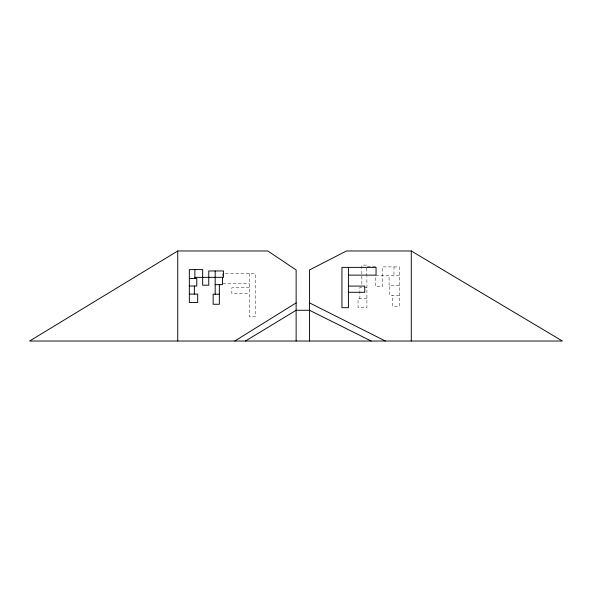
<?xml version="1.0" encoding="UTF-8"?>
<svg xmlns="http://www.w3.org/2000/svg" width="592" height="592" viewBox="0 0 592 592"><rect width="100%" height="100%" fill="white"/><g stroke="black" fill="none" stroke-linecap="round" stroke-linejoin="round"><path stroke-width="0.44" stroke-dasharray="2.96 2.22" d="M375.557 266.319L366.352 266.319L366.352 265.12L361.845 265.12L361.845 284.671M393.983 266.948L399.289 266.948L399.289 306.353L392.511 306.353L392.511 295.386M399.289 275.532L375.557 275.532L375.557 286.602L382.402 286.602L382.402 266.888L393.983 266.888L393.983 275.532M222.733 283.723L249.328 283.723M399.289 285.707L389.107 285.707L389.107 275.532M366.914 287.409L359.877 287.409L359.877 298.805M249.328 287.771L231.842 287.771L231.842 293.743L249.328 293.743M399.289 295.386L389.61 295.386L389.61 285.707M366.914 298.805L358.042 298.805L358.042 307.685L366.914 307.685L366.914 276.442M366.352 268.161L366.352 275.532M249.328 273.608L249.328 316.794L255.204 316.794L255.204 273.608L222.733 273.608L222.733 276.368"/><path stroke-width="0.89" d="M234.765 341.022L296.133 302.904M296.133 341.022L296.133 269.93L267.791 250.978L177.741 250.978L29.6 341.022L562.4 341.022L411.285 250.978L346.453 250.978L309.557 269.93L309.557 341.022M245.451 341.022L296.133 310.282L309.557 310.282L371.184 341.022M348.422 275.125L376.053 275.125L376.053 267.377L341.947 267.377L341.947 307.692L348.422 307.692L348.422 267.377M194.886 277.374L223.554 277.308L223.554 270.966L208.769 270.966L208.769 285.211L202.664 285.211L202.664 269.597L189.344 269.597L189.344 302.445L197.691 302.445L197.691 294.098L189.344 294.098M189.344 278.558L196.788 278.558L196.788 286.003L189.344 286.003M215.177 284.648L222.451 284.648L222.451 277.374M348.422 286.084L364.746 286.084L364.746 292.293L348.422 292.293M219.351 294.224L213.142 294.224L213.142 304.266L219.351 304.266L219.351 284.648M309.557 302.904L385.37 341.022M411.285 250.978L411.285 341.022M215.177 270.966L215.177 294.224M194.886 269.597L194.886 278.558M194.354 286.003L194.354 294.098M177.741 250.978L177.741 341.022"/></g></svg>
